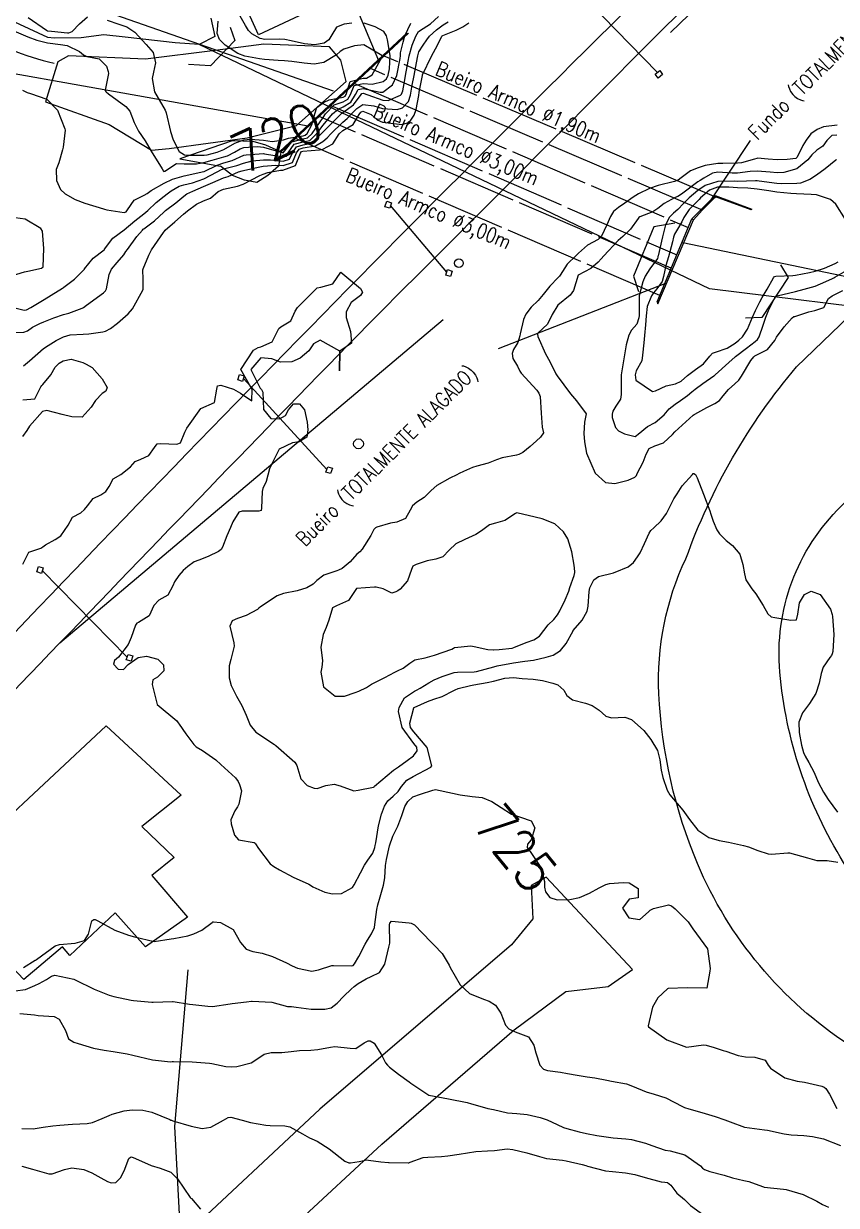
# Model space of a CAD drawing. Header units: metres. Extents: x 318500 to 325275, y 7408834 to 7428799.
# Drawn here: x 320434.7 to 320517, y 7414382.8 to 7414502.5 of the extents above; entities that cross this region are included whole.
import ezdxf
from ezdxf.enums import TextEntityAlignment as Align

# ---------------------------------------------------------------- set-up
doc = ezdxf.new("R2010")
doc.units = ezdxf.units.M
doc.header["$MEASUREMENT"] = 0
doc.linetypes.add('CONTINUO', pattern=[0])
doc.linetypes.add('TRACEJADO', pattern=[8.7, 8, -0.7])
for name, color, linetype in [('ALA', 45, 'Continuous'), ('BUEIRO', 151, 'Continuous'), ('Cemitério', 206, 'Continuous'), ('CONCRETO_PROJETADO', 45, 'Continuous'), ('Cotas', 45, 'Continuous'), ('Curvas de Nivel 1m', 11, 'Continuous'), ('Curvas de Nivel 5m', 15, 'Continuous'), ('Edificações', 30, 'Continuous'), ('Hidrografia', 140, 'Continuous'), ('Linha Férrea', 20, 'Continuous'), ('Pontes_Viadutos_Tubos', 190, 'Continuous'), ('Postes', 20, 'Continuous'), ('Pórticos', 45, 'Continuous'), ('TEXTO', 45, 'Continuous'), ('Vias Primárias', 230, 'Continuous'), ('Vias Secundárias', 230, 'Continuous')]:
    doc.layers.add(name, color=color, linetype=linetype)
doc.styles.add('ROMANS', font='romans', dxfattribs={"height": 0.2})
doc.styles.add('Style-STANDARD', font='STANDARD.shx')

msp = doc.modelspace()

# ---------------------------------------------------------------- linework, layer by layer
at = {"layer": 'ALA', "linetype": 'CONTINUO'}
for points in [[(320504.7, 7414485.09, 721.12), (320508.42, 7414483.71, 717.76)], [(320508.42, 7414483.71, 717.76), (320508.35, 7414483.65, 718.39), (320504.75, 7414484.95, 717.95)]]:
    msp.add_polyline3d(points, dxfattribs=at)
at = {"layer": 'BUEIRO', "linetype": 'TRACEJADO', "flags": 128}
for points in [[(320504.61, 7414485.01), (320471.2, 7414499.22)], [(320503.27, 7414483.67), (320469.83, 7414497.94)], [(320468.21, 7414496.44), (320501.98, 7414481.86)], [(320465.81, 7414494.21), (320500.82, 7414479.09)], [(320500.25, 7414477.73), (320464.62, 7414493.1)], [(320499.09, 7414474.96), (320462.23, 7414490.87)]]:
    msp.add_lwpolyline(points, dxfattribs=at)
at = {"layer": 'BUEIRO', "linetype": 'CONTINUO'}
for points in [[(320460.74, 7414489.49, 723.41), (320460.64, 7414489.55, 718.65), (320473.54, 7414501.56, 719.72)], [(320473.67, 7414501.52, 723.19), (320460.74, 7414489.49, 723.41)], [(320498.83, 7414474.34, 721.04), (320502.34, 7414482.74, 721.12), (320504.7, 7414485.09, 721.12), (320504.75, 7414484.95, 717.95)], [(320503.4, 7414483.61, 717.62), (320504.07, 7414484.39, 717.86), (320504.75, 7414484.95, 717.95)], [(320503.4, 7414483.61, 717.62), (320504.75, 7414484.95, 717.95)], [(320498.83, 7414474.34, 721.04), (320498.91, 7414474.12, 718.4), (320502.52, 7414482.63, 717.85), (320503.4, 7414483.61, 717.62)], [(320502.34, 7414482.74, 721.12), (320502.48, 7414482.66, 719.86), (320502.52, 7414482.63, 717.85)]]:
    msp.add_polyline3d(points, dxfattribs=at)
at = {"layer": 'Cemitério'}
msp.add_lwpolyline([(320449.45, 7414489.85), (320457.33, 7414490.93), (320462.35, 7414492.18), (320467.36, 7414496.65), (320466.82, 7414498.8), (320465.66, 7414500.14), (320459.03, 7414500.41), (320454.11, 7414499.78), (320447.04, 7414498.89), (320439.25, 7414499.24), (320438.17, 7414498.62), (320436.92, 7414494.59), (320443.37, 7414492.27), (320447.66, 7414489.68), (320449.45, 7414489.85)], dxfattribs=at)
at = {"layer": 'CONCRETO_PROJETADO', "linetype": 'CONTINUO'}
for points in [[(320460.64, 7414489.55, 718.65), (320459.22, 7414490.2, 718.41), (320457.96, 7414490.55, 718.39), (320455.81, 7414490.64, 718.39), (320450.53, 7414488.82, 719.26), (320454.63, 7414488.05, 721.46)], [(320460.74, 7414489.49, 723.41), (320460.5, 7414488.06, 723.56), (320459.45, 7414487.13, 723.54), (320458.33, 7414486.41, 723.57), (320457.08, 7414486.65, 723.14), (320455.87, 7414487.11, 722.26), (320454.63, 7414488.05, 721.46)]]:
    msp.add_polyline3d(points, dxfattribs=at)
at = {"layer": 'Curvas de Nivel 1m', "flags": 128}
for points, elevation in [([(320467.93, 7414502.56), (320467.17, 7414502.43), (320466.37, 7414502.13), (320465.92, 7414501.35), (320465.62, 7414500.87), (320465.14, 7414500.53), (320464.15, 7414500.36), (320463.14, 7414500.45), (320461.79, 7414500.75), (320461.14, 7414500.9), (320460.65, 7414500.93), (320459.14, 7414500.89), (320458.67, 7414500.98), (320457.83, 7414501.46), (320457.48, 7414501.79), (320457.16, 7414502.31), (320456.5, 7414503.48)], 719), ([(320433.32, 7414471.21), (320434.74, 7414471.26), (320435.1, 7414471.4), (320435.62, 7414471.75), (320436.36, 7414472.13), (320436.76, 7414472.3), (320437.78, 7414472.71), (320438.77, 7414473.03), (320439.3, 7414473.18), (320440.64, 7414473.68), (320440.78, 7414473.76), (320441.09, 7414473.98), (320442.8, 7414475.23), (320443.01, 7414475.43), (320443.12, 7414475.65), (320443.37, 7414477.1), (320443.61, 7414477.64), (320444.17, 7414478.3), (320444.85, 7414479.1), (320445.07, 7414479.41), (320445.22, 7414479.62), (320446.19, 7414480.93), (320446.74, 7414481.6), (320446.81, 7414481.67), (320446.88, 7414481.72), (320447.96, 7414482.52), (320448.91, 7414483.4), (320448.99, 7414483.49), (320449.09, 7414483.57), (320450.11, 7414484.37), (320450.93, 7414485.02), (320451.24, 7414485.25), (320451.83, 7414485.54), (320452.94, 7414486), (320453.86, 7414486.42), (320454.95, 7414486.87), (320455.41, 7414487.03), (320456.45, 7414487.48), (320456.83, 7414487.6), (320456.96, 7414487.64), (320458.44, 7414487.98), (320458.97, 7414488.06), (320460.24, 7414488.16), (320460.97, 7414488.14), (320461.94, 7414488.44), (320462.34, 7414489.4), (320462.59, 7414489.8), (320463, 7414489.91), (320464.25, 7414490.12), (320465.01, 7414490.56), (320465.43, 7414490.94), (320465.8, 7414491.35), (320467.03, 7414492.53), (320467.47, 7414492.89), (320467.88, 7414493.32), (320468.45, 7414493.91), (320469.05, 7414494.31), (320470.17, 7414494.18), (320471.05, 7414493.89), (320472.51, 7414493.8), (320473.05, 7414493.97), (320473.68, 7414494.62), (320473.87, 7414495.24), (320474.04, 7414496.28), (320474.23, 7414497.24), (320474.37, 7414497.98), (320474.6, 7414499.24), (320474.73, 7414499.63), (320475.14, 7414500.33), (320475.52, 7414500.85), (320475.81, 7414501.22), (320476.49, 7414501.88), (320477.17, 7414502.37), (320477.68, 7414502.69)], 722), ([(320433.56, 7414473.78), (320434.78, 7414473.48), (320435.01, 7414473.52), (320435.45, 7414473.75), (320436.79, 7414474.58), (320437.5, 7414475.02), (320438.65, 7414475.71), (320438.74, 7414475.77), (320438.8, 7414475.81), (320439.88, 7414476.63), (320440.83, 7414477.59), (320440.87, 7414477.64), (320440.89, 7414477.68), (320441.75, 7414478.76), (320442.86, 7414479.58), (320442.9, 7414479.61), (320442.92, 7414479.65), (320443.74, 7414480.77), (320444.88, 7414481.61), (320444.9, 7414481.63), (320445.97, 7414482.54), (320446.9, 7414483.25), (320447.1, 7414483.4), (320447.3, 7414483.59), (320448.13, 7414484.38), (320448.93, 7414485.02), (320449.24, 7414485.26), (320449.65, 7414485.56), (320450.47, 7414486.03), (320450.95, 7414486.18), (320451.8, 7414486.39), (320452.95, 7414486.8), (320454.3, 7414487.5), (320454.74, 7414487.72), (320454.96, 7414487.79), (320456.3, 7414488.14), (320456.97, 7414488.37), (320457.85, 7414488.59), (320458.98, 7414488.71), (320459.7, 7414488.71), (320460.98, 7414488.58), (320461.62, 7414488.76), (320461.93, 7414489.4), (320462.35, 7414490.04), (320463, 7414490.21), (320463.95, 7414490.43), (320464.87, 7414491.36), (320465.02, 7414491.55), (320466.81, 7414493.33), (320466.93, 7414493.44), (320467.04, 7414493.5), (320468.11, 7414494.27), (320468.88, 7414495.31), (320468.96, 7414495.43), (320469.07, 7414495.45), (320469.55, 7414495.3), (320471.06, 7414494.74), (320471.62, 7414494.71), (320472.86, 7414495.25), (320472.97, 7414495.36), (320473.08, 7414495.7), (320473.33, 7414497.01), (320473.38, 7414497.25), (320473.65, 7414498.71), (320473.75, 7414499.24), (320474.05, 7414500.33), (320474.4, 7414501.24), (320474.69, 7414501.7), (320475.16, 7414502.01), (320475.89, 7414502.49), (320476.7, 7414503.21)], 721), ([(320433.74, 7414501.78), (320435.14, 7414501.15), (320436.05, 7414500.83), (320437.13, 7414500.54), (320438.46, 7414500.38), (320439.13, 7414500.27), (320440.37, 7414499.69), (320440.78, 7414499.35), (320441.11, 7414499.17), (320442.37, 7414498.92), (320443.11, 7414498.2), (320443.29, 7414497.65), (320443.3, 7414497.45), (320443.08, 7414496.28), (320442.97, 7414495.75), (320442.99, 7414495.65), (320443.07, 7414495.58), (320443.31, 7414495.4), (320445.05, 7414494.12), (320445.47, 7414493.62), (320445.91, 7414492.49), (320446.36, 7414491.61), (320447.01, 7414490.64), (320447.64, 7414489.59), (320448.73, 7414487.8), (320448.87, 7414487.57), (320448.92, 7414487.53), (320448.96, 7414487.55), (320448.98, 7414487.55), (320449.01, 7414487.57), (320450.2, 7414488.33), (320450.97, 7414488.3), (320452.21, 7414488.3), (320452.97, 7414488.44), (320453.8, 7414488.68), (320454.98, 7414489), (320455.35, 7414489.12), (320456.06, 7414489.48), (320456.65, 7414489.82), (320457, 7414489.94), (320458.4, 7414490.05), (320459, 7414489.98), (320460.98, 7414489.41), (320461.88, 7414490.53), (320463.01, 7414490.83), (320463.46, 7414490.94), (320463.91, 7414491.38), (320465.04, 7414493), (320465.28, 7414493.36), (320466.14, 7414494.26), (320467.06, 7414494.59), (320467.54, 7414494.85), (320467.79, 7414495.32), (320468.17, 7414496.23), (320469.09, 7414496.43), (320470.01, 7414496.37), (320471.09, 7414496.63), (320471.46, 7414496.91), (320471.62, 7414497.27), (320471.74, 7414497.91), (320471.8, 7414499.27), (320471.56, 7414500.85), (320471.45, 7414501.28), (320471.16, 7414501.7), (320470.3, 7414502.16), (320469.17, 7414502.53)], 719), ([(320434.7, 7414467.84), (320435.33, 7414468.37), (320436.72, 7414469.59), (320436.8, 7414469.65), (320436.92, 7414469.73), (320438.02, 7414470.42), (320438.74, 7414470.8), (320439.44, 7414471), (320440.74, 7414471.07), (320441.31, 7414471.1), (320442.74, 7414471.3), (320443.02, 7414471.37), (320443.51, 7414471.64), (320444.22, 7414472.17), (320444.77, 7414472.63), (320445.29, 7414473.1), (320445.73, 7414473.62), (320446.8, 7414475.51), (320446.82, 7414475.6), (320446.82, 7414476.6), (320446.8, 7414477.6), (320446.81, 7414477.62), (320446.83, 7414477.67), (320447.4, 7414479.04), (320447.66, 7414479.59), (320448.88, 7414481.36), (320448.97, 7414481.48), (320449.06, 7414481.57), (320450.03, 7414482.42), (320450.9, 7414483.19), (320451.1, 7414483.36), (320451.31, 7414483.54), (320452.23, 7414484.22), (320452.93, 7414484.54), (320453.62, 7414484.82), (320454.42, 7414485.5), (320454.94, 7414485.73), (320456.38, 7414486.04), (320456.95, 7414486.24), (320458.62, 7414487.11), (320458.96, 7414487.27), (320459.44, 7414487.43), (320460.72, 7414487.66), (320460.96, 7414487.67), (320462.25, 7414488.12), (320462.73, 7414489.39), (320462.83, 7414489.56), (320462.99, 7414489.6), (320464.65, 7414489.71), (320465, 7414489.78), (320466.02, 7414490.32), (320466.67, 7414491.34), (320467.02, 7414491.68), (320468.06, 7414492.29), (320468.67, 7414493.31), (320468.83, 7414493.53), (320469.04, 7414493.64), (320469.9, 7414493.3), (320470.5, 7414492.76), (320471.03, 7414492.52), (320472.15, 7414492.38), (320473.03, 7414492.3), (320473.76, 7414492.51), (320474.24, 7414493.24), (320474.46, 7414493.82), (320474.71, 7414495.23), (320474.75, 7414495.56), (320475.09, 7414497.23), (320475.08, 7414497.25), (320475.1, 7414497.3), (320475.99, 7414499.22), (320476.4, 7414499.94), (320477.03, 7414501.2), (320477.08, 7414501.27), (320477.15, 7414501.31), (320478.5, 7414501.84), (320479.17, 7414502.17), (320479.76, 7414502.57)], 723), ([(320435.17, 7414503.11), (320437.05, 7414501.84), (320437.15, 7414501.78), (320437.55, 7414501.73), (320439.15, 7414501.58), (320439.28, 7414501.58), (320439.62, 7414501.7), (320440.36, 7414502.49), (320441.17, 7414503.19)], 718), ([(320443.17, 7414502.85), (320444.36, 7414502.44), (320445.16, 7414502.18), (320445.96, 7414501.62), (320447.13, 7414500.39), (320447.83, 7414499.59), (320448.06, 7414498.54), (320447.85, 7414497.59), (320447.73, 7414496.95), (320447.95, 7414495.59), (320449.04, 7414493.75), (320449.12, 7414493.57), (320449.14, 7414493.46), (320449.59, 7414491.56), (320449.84, 7414490.73), (320450.46, 7414489.56), (320450.99, 7414489.23), (320451.35, 7414489.18), (320452.98, 7414489.17), (320453.28, 7414489.22), (320454.29, 7414489.5), (320454.82, 7414489.67), (320454.99, 7414489.76), (320456.1, 7414490.38), (320457.01, 7414490.72), (320457.67, 7414490.8), (320459.01, 7414490.7), (320459.87, 7414490.56), (320461.01, 7414490.72), (320461.51, 7414490.91), (320463.02, 7414491.14), (320463.21, 7414491.19), (320463.41, 7414491.38), (320463.9, 7414492.25), (320464.19, 7414493.37), (320464.41, 7414494.01), (320465.06, 7414494.52), (320465.63, 7414494.78), (320467.07, 7414495.04), (320467.26, 7414495.14), (320467.35, 7414495.33), (320467.78, 7414496.63), (320469.09, 7414496.98), (320469.41, 7414496.99), (320470.01, 7414497.3), (320470.99, 7414499.15), (320470.98, 7414499.28), (320469.14, 7414500.36), (320468.2, 7414500.25), (320467.13, 7414499.92), (320466.77, 7414499.69), (320466.4, 7414499.34), (320465.11, 7414498.55), (320464.12, 7414498.39), (320463.11, 7414498.49), (320461.86, 7414498.65), (320461.11, 7414498.73), (320460.48, 7414498.78), (320459.11, 7414498.86), (320458.59, 7414498.92), (320457.12, 7414499.22), (320456.4, 7414499.48), (320455.13, 7414500.33), (320454.53, 7414500.89), (320454.31, 7414501.5), (320454.4, 7414502.74)], 718), ([(320517.04, 7414492.23), (320515.67, 7414492.05), (320515.04, 7414491.79), (320514.39, 7414491.34), (320513.9, 7414490.71), (320513.57, 7414490.15), (320512.99, 7414488.99), (320512.87, 7414488.84), (320511.99, 7414488.73), (320510.99, 7414488.71), (320510.08, 7414488.76), (320508.99, 7414488.86), (320508.91, 7414488.85), (320508.68, 7414488.77), (320507.37, 7414488.41), (320506.98, 7414488.36), (320505.47, 7414488.34), (320504.98, 7414488.34), (320503.69, 7414488.13), (320502.98, 7414487.9), (320502.22, 7414487.61), (320501.27, 7414486.88), (320500.96, 7414486.66), (320500.58, 7414486.51), (320498.95, 7414486.12), (320498.05, 7414485.82), (320496.94, 7414485.27), (320496.41, 7414484.94), (320495.56, 7414484.33), (320494.92, 7414483.89), (320494.41, 7414483.47), (320494.12, 7414482.97), (320493.74, 7414482.13), (320493.21, 7414480.99), (320492.88, 7414480.65), (320491.8, 7414480.07), (320490.86, 7414479.24), (320490.63, 7414479.01), (320489.74, 7414478.13), (320489.02, 7414477.04), (320488.94, 7414476.92), (320488.83, 7414476.79), (320487.96, 7414475.91), (320487.31, 7414475.06), (320486.79, 7414474.46), (320486.07, 7414473.79), (320485.53, 7414473.08), (320485.3, 7414472.55), (320484.97, 7414471.09), (320484.94, 7414470.89), (320484.74, 7414470.22), (320484.31, 7414469.51), (320484.16, 7414469.1), (320484.22, 7414468.6), (320484.71, 7414467.82), (320484.94, 7414467.32), (320485.08, 7414467.09), (320486.67, 7414465.37), (320486.87, 7414465.07), (320486.99, 7414464.74), (320487.08, 7414463.06), (320487.21, 7414461.64), (320487.33, 7414461.06), (320487.04, 7414460.64), (320486.61, 7414460.24), (320485.99, 7414459.68), (320485.25, 7414459.08), (320484.82, 7414458.86), (320484.59, 7414458.79), (320483.16, 7414458.53), (320482.58, 7414458.32), (320481.72, 7414457.98), (320480.57, 7414457.7), (320480.15, 7414457.57), (320479.25, 7414457.16), (320478.8, 7414456.93), (320478.56, 7414456.81), (320477.85, 7414456.48), (320476.55, 7414455.72), (320475.98, 7414455.21), (320475.25, 7414454.5), (320474.52, 7414454.03), (320474.08, 7414453.67), (320473.85, 7414453.24), (320473.35, 7414452.39), (320472.49, 7414452.03), (320471.85, 7414451.9), (320470.48, 7414451.51), (320470.32, 7414451.45), (320470.17, 7414451.28), (320469.85, 7414450.67), (320468.99, 7414449.3), (320468.73, 7414449.03), (320468.45, 7414448.77), (320467.75, 7414448.01), (320466.97, 7414447.32), (320466.6, 7414447.15), (320466.43, 7414447.1), (320465.11, 7414446.65), (320464.41, 7414446.1), (320464.03, 7414445.74), (320463.37, 7414445.38), (320462.4, 7414445.06), (320461.01, 7414444.79), (320460.39, 7414444.56), (320458.69, 7414443.44), (320458.52, 7414443.3), (320458.38, 7414443.18), (320457.25, 7414442.57), (320456.36, 7414442.28), (320455.82, 7414442.02), (320455.58, 7414441.48), (320456.01, 7414439.79), (320456.04, 7414439.47), (320455.68, 7414438.1), (320455.53, 7414437.48), (320455.51, 7414436.25), (320455.74, 7414435.48), (320456.25, 7414434.4), (320456.79, 7414433.46), (320457.24, 7414432.46), (320457.63, 7414431.45), (320458.21, 7414430.76), (320460.11, 7414429.49), (320460.19, 7414429.44), (320460.25, 7414429.41), (320462.17, 7414427.73), (320462.37, 7414427.39), (320462.79, 7414426.03), (320463.43, 7414425.37), (320464.14, 7414425.07), (320464.43, 7414425.06), (320465.29, 7414425.34), (320466.14, 7414425.49), (320466.76, 7414425.32), (320468.13, 7414424.81), (320468.56, 7414424.88), (320470.14, 7414425.19), (320470.19, 7414425.23), (320470.24, 7414425.28), (320472.16, 7414426.89), (320472.37, 7414427.04), (320472.67, 7414427.24), (320473.53, 7414427.88), (320474.18, 7414428.35), (320474.55, 7414428.86), (320474.5, 7414429.23), (320474.2, 7414429.62), (320473.03, 7414431.24), (320472.65, 7414432.83), (320472.71, 7414433.25), (320473.26, 7414434.23), (320474.27, 7414434.92), (320474.48, 7414435.01), (320474.86, 7414435.22), (320475.73, 7414435.76), (320476.28, 7414436.04), (320477.09, 7414436.38), (320478.29, 7414436.78), (320478.64, 7414436.83), (320480.3, 7414436.86), (320480.56, 7414436.89), (320481.43, 7414437.13), (320482.3, 7414437.37), (320482.64, 7414437.46), (320484.31, 7414437.79), (320485.46, 7414437.93), (320486.31, 7414438.05), (320487.6, 7414438.34), (320488.32, 7414438.54), (320489.07, 7414439.03), (320489.62, 7414439.73), (320490.32, 7414441.01), (320490.33, 7414441.03), (320490.35, 7414441.05), (320491.26, 7414442.1), (320491.75, 7414443), (320491.86, 7414443.52), (320491.96, 7414444.99), (320492.03, 7414445.37), (320492.42, 7414446.17), (320492.89, 7414446.52), (320494.43, 7414446.89), (320494.48, 7414446.91), (320494.6, 7414446.96), (320495.89, 7414447.49), (320496.45, 7414447.95), (320496.86, 7414448.52), (320497.11, 7414448.92), (320497.54, 7414449.85), (320498.03, 7414450.91), (320498.21, 7414451.19), (320498.49, 7414451.46), (320499.24, 7414452.16), (320499.77, 7414452.89), (320500.02, 7414453.38), (320500.53, 7414454.38), (320500.74, 7414454.67), (320500.85, 7414454.88), (320501.38, 7414455.7), (320502.4, 7414456.85), (320502.48, 7414456.93), (320502.56, 7414456.96), (320502.73, 7414456.85), (320502.89, 7414456.51), (320503.53, 7414454.84), (320504.18, 7414453.17), (320504.28, 7414452.83), (320504.5, 7414452.11), (320504.89, 7414451.23), (320505.15, 7414450.82), (320505.83, 7414450.16), (320506.47, 7414449.67), (320507.2, 7414448.79), (320507.51, 7414447.72), (320507.66, 7414446.78), (320507.82, 7414446.18), (320508.41, 7414445.27), (320508.81, 7414444.77), (320509.56, 7414443.59), (320510.04, 7414442.75), (320510.38, 7414442.42), (320510.76, 7414442.36), (320512.37, 7414442.09), (320512.94, 7414442.14), (320513.06, 7414442.71), (320513.25, 7414443.86), (320513.75, 7414444.7), (320514.41, 7414445.02), (320515.34, 7414444.68), (320516.39, 7414443.22), (320516.55, 7414442.67), (320516.58, 7414442.46), (320516.71, 7414440.66), (320516.6, 7414438.93), (320516.55, 7414438.67), (320516.49, 7414438.51), (320516.32, 7414438.31), (320515.65, 7414437.33), (320515.44, 7414436.68), (320515.24, 7414435.72), (320514.88, 7414434.68), (320514.66, 7414434.29), (320514.26, 7414433.67), (320513.56, 7414432.7), (320513.17, 7414431.77), (320513.21, 7414430.71), (320513.45, 7414429.45), (320513.63, 7414428.7), (320513.8, 7414428.31), (320514.18, 7414427.69), (320514.72, 7414426.68), (320515.14, 7414425.69), (320515.66, 7414424.67), (320516.13, 7414423.95), (320517.09, 7414422.66)], 723), ([(320517.03, 7414491.22), (320516.53, 7414491.18), (320516.02, 7414490.68), (320515.59, 7414490.1), (320515, 7414489.68), (320514.48, 7414489.22), (320514.07, 7414488.7), (320512.98, 7414487.79), (320511.65, 7414487.41), (320510.98, 7414487.4), (320510.27, 7414487.46), (320508.97, 7414487.57), (320508.24, 7414487.51), (320506.97, 7414487.37), (320506.41, 7414487.37), (320504.97, 7414487.47), (320504.43, 7414487.37), (320503.57, 7414486.84), (320503.19, 7414486.62), (320502.96, 7414486.47), (320501.31, 7414485.24), (320500.94, 7414485), (320500.67, 7414484.88), (320499.55, 7414484.28), (320498.92, 7414483.79), (320498.39, 7414483.44), (320497.09, 7414482.93), (320496.97, 7414482.86), (320496.91, 7414482.78), (320496.14, 7414481.7), (320495.36, 7414480.95), (320494.88, 7414480.54), (320493.43, 7414478.98), (320493.16, 7414478.68), (320492.85, 7414478.33), (320492.14, 7414477.7), (320490.83, 7414477.03), (320490.36, 7414475.46), (320490.02, 7414475.02), (320488.79, 7414473.98), (320488.2, 7414473.05), (320487.75, 7414472.08), (320486.75, 7414471.16), (320486.71, 7414471.11), (320486.71, 7414471.07), (320486.75, 7414470.82), (320487.53, 7414469.06), (320487.97, 7414468.3), (320488.58, 7414467.04), (320488.7, 7414466.82), (320490.06, 7414465.02), (320490.66, 7414464.29), (320491.66, 7414463), (320491.49, 7414462.14), (320491.42, 7414461), (320491.47, 7414460.14), (320491.69, 7414459), (320492.56, 7414456.99), (320493.62, 7414456.05), (320494.55, 7414455.94), (320495.89, 7414456.28), (320496.56, 7414456.57), (320496.73, 7414456.76), (320496.81, 7414456.93), (320497.42, 7414458.08), (320497.73, 7414458.92), (320498.04, 7414459.47), (320498.6, 7414459.76), (320499.47, 7414460.04), (320500.38, 7414460.88), (320500.62, 7414461.15), (320502.48, 7414462.85), (320502.57, 7414462.92), (320502.64, 7414462.97), (320503.87, 7414463.62), (320504.66, 7414464.03), (320505.13, 7414464.35), (320505.52, 7414464.82), (320506.04, 7414465.45), (320506.69, 7414466.03), (320507.11, 7414466.38), (320507.38, 7414466.79), (320508.32, 7414468.38), (320508.62, 7414468.77), (320508.67, 7414468.82), (320508.72, 7414468.85), (320510, 7414469.49), (320510.75, 7414470.42), (320510.93, 7414470.75), (320511.69, 7414471.81), (320512.5, 7414472.72), (320512.68, 7414472.83), (320512.78, 7414472.86), (320514.18, 7414473.31), (320514.79, 7414473.46), (320515.72, 7414473.76), (320516.19, 7414474.68), (320516.55, 7414474.93), (320516.81, 7414475.07), (320517.63, 7414475.47)], 722), ([(320516.99, 7414488.73), (320516.95, 7414488.71), (320516.91, 7414488.67), (320515.85, 7414487.81), (320514.97, 7414487.16), (320514.27, 7414486.7), (320513.33, 7414486.35), (320512.96, 7414486.3), (320511.43, 7414486.28), (320510.96, 7414486.31), (320509.17, 7414486.56), (320508.96, 7414486.59), (320508.78, 7414486.59), (320506.96, 7414486.52), (320506.69, 7414486.54), (320504.96, 7414486.52), (320503.69, 7414486.1), (320502.95, 7414485.59), (320502.08, 7414484.86), (320501.51, 7414484.3), (320500.92, 7414483.68), (320500.5, 7414483.31), (320500.1, 7414482.89), (320499.69, 7414482.11), (320499.36, 7414480.9), (320498.94, 7414478.99), (320498.92, 7414478.91), (320498.91, 7414478.86), (320498.86, 7414478.71), (320498.1, 7414477.66), (320497.62, 7414476.92), (320497.37, 7414476.37), (320497.03, 7414474.93), (320497.01, 7414474.72), (320497.01, 7414472.93), (320496.99, 7414472.71), (320496.77, 7414472.06), (320496.24, 7414471.46), (320495.98, 7414470.94), (320495.7, 7414469.98), (320495.54, 7414468.95), (320495.29, 7414467.54), (320495.2, 7414466.95), (320495.18, 7414466.47), (320495.19, 7414464.95), (320495.14, 7414464.47), (320494.65, 7414463.76), (320494.35, 7414463.26), (320494.29, 7414462.97), (320494.29, 7414462.62), (320494.63, 7414461.6), (320494.92, 7414461.25), (320495.53, 7414460.95), (320496.62, 7414460.69), (320496.76, 7414460.78), (320496.9, 7414460.93), (320497.86, 7414461.69), (320498.63, 7414462.12), (320499.54, 7414462.9), (320500.06, 7414463.48), (320500.66, 7414463.97), (320501.19, 7414464.35), (320501.9, 7414464.86), (320502.33, 7414465.2), (320502.68, 7414465.48), (320503.47, 7414466.06), (320504.58, 7414466.83), (320504.65, 7414466.88), (320504.7, 7414466.93), (320506.09, 7414468.18), (320506.72, 7414468.76), (320506.77, 7414468.8), (320507.87, 7414469.65), (320508.74, 7414470.32), (320508.99, 7414470.52), (320509.17, 7414470.77), (320509.58, 7414471.95), (320509.83, 7414472.76), (320510.1, 7414473.45), (320510.73, 7414474.75), (320510.76, 7414474.81), (320510.81, 7414474.86), (320510.99, 7414474.93), (320512.82, 7414475.37), (320513.71, 7414475.6), (320514.82, 7414475.93), (320515.37, 7414476.14), (320516.51, 7414476.67), (320516.73, 7414476.77), (320516.83, 7414476.81), (320517.99, 7414477.51)], 721), ([(320434.63, 7414447.76), (320435.23, 7414448.97), (320436.45, 7414449.39), (320436.66, 7414449.52), (320436.92, 7414449.73), (320437.91, 7414450.27), (320438.47, 7414450.63), (320439.24, 7414451.7), (320439.67, 7414452.52), (320440.5, 7414452.96), (320440.89, 7414453.29), (320441.17, 7414453.67), (320441.76, 7414454.42), (320442.53, 7414454.77), (320443.05, 7414455.13), (320443.37, 7414455.64), (320443.78, 7414456.4), (320444.55, 7414456.85), (320445.55, 7414457.62), (320446.02, 7414458.16), (320446.57, 7414458.4), (320447.38, 7414458.78), (320447.98, 7414459.58), (320448.23, 7414459.94), (320448.6, 7414460), (320450.24, 7414459.91), (320450.6, 7414460.04), (320451.04, 7414461.12), (320451.24, 7414461.54), (320452.64, 7414463.52), (320454.03, 7414464.12), (320454.26, 7414465.5), (320454.35, 7414465.81), (320454.68, 7414465.89), (320455.96, 7414465.48), (320456.66, 7414465.07), (320457.81, 7414464.3), (320457.84, 7414465.45), (320456.7, 7414467.47), (320457.99, 7414469.45), (320458.44, 7414469.72), (320458.72, 7414469.77), (320459.86, 7414470.29), (320460.46, 7414471.41), (320460.55, 7414471.62), (320460.76, 7414471.8), (320461.75, 7414472.42), (320462.2, 7414473.4), (320462.42, 7414473.76), (320462.79, 7414474.08), (320464.06, 7414475.37), (320464.44, 7414475.73), (320464.81, 7414475.83), (320466, 7414476.15), (320466.83, 7414477.33), (320468.81, 7414475.67), (320469, 7414475.31), (320468.8, 7414474.96), (320467.86, 7414474.25), (320467.35, 7414473.32), (320467.36, 7414472.73), (320467.79, 7414471.32), (320467.9, 7414470.15), (320466.72, 7414469.33), (320466.7, 7414467.33), (320466.72, 7414469.33), (320464.74, 7414470.44), (320464.04, 7414470.06), (320463.6, 7414469.38), (320462.71, 7414468.61), (320461.85, 7414468.26), (320460.71, 7414468.21), (320459.85, 7414468.56), (320458.71, 7414468.67), (320457.7, 7414467.46), (320458.67, 7414465.58), (320458.79, 7414465.44), (320458.93, 7414465.17), (320458.98, 7414463.43), (320459.73, 7414462.52), (320460.63, 7414462.47), (320461.21, 7414462.83), (320461.51, 7414463.4), (320462.04, 7414464.01), (320462.65, 7414464.01), (320463.16, 7414463.38), (320463.41, 7414462.16), (320463.48, 7414461.38), (320463.38, 7414460.61), (320462.6, 7414460.15), (320461.94, 7414460.06), (320460.59, 7414459.41), (320459.92, 7414458.07), (320459.59, 7414457.42), (320459.27, 7414456.15), (320458.94, 7414455.43), (320458.85, 7414455.12), (320458.81, 7414453.44), (320458.75, 7414453.19), (320458.51, 7414453.13), (320456.83, 7414453.14), (320456.5, 7414453.02), (320455.9, 7414452.06), (320455.66, 7414451.48), (320455.3, 7414450.65), (320454.86, 7414449.49), (320454.7, 7414449.24), (320454.45, 7414449.06), (320453.41, 7414448.55), (320452.44, 7414448.18), (320451.97, 7414448), (320451.34, 7414447.54), (320450.86, 7414447.11), (320450.42, 7414446.63), (320449.98, 7414445.98), (320449.81, 7414445.56), (320449.31, 7414444.64), (320448.39, 7414444.12), (320447.91, 7414443.58), (320447.43, 7414442.52), (320446.35, 7414441.86), (320446.18, 7414441.78), (320446.04, 7414441.6), (320445.61, 7414440.34), (320445.29, 7414439.62), (320444.31, 7414438.34), (320443.93, 7414438.01), (320443.81, 7414437.63), (320444.29, 7414437.12), (320444.82, 7414437.09), (320445.29, 7414437.62), (320446.31, 7414438.32), (320447.16, 7414438.44), (320448.31, 7414438.14), (320448.87, 7414437.56), (320448.91, 7414436.95), (320448.28, 7414436.33), (320447.81, 7414436.04), (320447.73, 7414435.58), (320448.24, 7414433.57), (320450.22, 7414431.89), (320450.37, 7414431.69), (320450.46, 7414431.55), (320451.14, 7414430.6), (320451.94, 7414429.52), (320452.19, 7414429.28), (320452.81, 7414428.89), (320454.17, 7414427.94), (320454.68, 7414427.48), (320456.15, 7414426.12), (320456.43, 7414425.75), (320456.58, 7414425.46), (320456.78, 7414424.81), (320456.5, 7414423.46), (320456.38, 7414423.19), (320456.1, 7414422.8), (320455.7, 7414421.86), (320455.73, 7414421.47), (320456.07, 7414420.34), (320456.46, 7414419.86), (320458.06, 7414419.59), (320458.15, 7414419.52), (320458.2, 7414419.44), (320458.5, 7414418.99), (320459.66, 7414417.42), (320460.03, 7414417.14), (320460.6, 7414416.83), (320462.01, 7414416.08), (320463.57, 7414415.37), (320463.84, 7414415.21), (320464, 7414415.09), (320465.21, 7414414.56), (320465.99, 7414414.38), (320466.88, 7414414.43), (320468, 7414415.04), (320468.16, 7414415.31), (320468.8, 7414416.52), (320469.22, 7414417.29), (320469.54, 7414417.79), (320470.05, 7414418.5), (320470.25, 7414419.09), (320470.29, 7414419.28), (320470.35, 7414419.56), (320470.64, 7414421.27), (320470.93, 7414422.44), (320471.23, 7414423.26), (320471.58, 7414423.8), (320472.13, 7414424.28), (320472.61, 7414424.76), (320472.95, 7414425.24), (320473.5, 7414425.88), (320474.15, 7414426.28), (320475.94, 7414427.2), (320476.02, 7414427.34), (320475.57, 7414429.21), (320474.21, 7414430.8), (320473.87, 7414431.23), (320473.8, 7414431.66), (320474.21, 7414433.23), (320474.22, 7414433.25), (320474.24, 7414433.26), (320475.6, 7414433.86), (320476.25, 7414434.09), (320477.09, 7414434.35), (320478.27, 7414434.98), (320478.39, 7414435.05), (320478.71, 7414435.17), (320479.94, 7414435.49), (320480.28, 7414435.54), (320481.64, 7414435.77), (320482.28, 7414435.92), (320483.41, 7414436.23), (320484.29, 7414436.29), (320485.18, 7414436.19), (320486.29, 7414436.12), (320487.22, 7414435.99), (320488.28, 7414435.71), (320488.8, 7414435.55), (320489.38, 7414435.02), (320489.71, 7414434.47), (320490.26, 7414434.03), (320491.57, 7414433.68), (320492.25, 7414433.45), (320492.95, 7414432.98), (320493.64, 7414432.37), (320494.23, 7414432.21), (320495.55, 7414432.26), (320496.23, 7414432.05), (320497.48, 7414430.92), (320498.21, 7414430.02), (320498.86, 7414428.9), (320499.11, 7414427.96), (320499.23, 7414426.89), (320499.41, 7414426.15), (320499.85, 7414424.88), (320500.13, 7414424.4), (320501.44, 7414422.86), (320502.1, 7414421.91), (320502.95, 7414420.84), (320504.08, 7414420.1), (320505.1, 7414419.79), (320506.07, 7414419.61), (320507.57, 7414419.27), (320508.07, 7414419.13), (320509.04, 7414418.76), (320510.06, 7414418.44), (320510.4, 7414418.4), (320512.06, 7414418.54), (320512.24, 7414418.53), (320514.05, 7414418.02), (320514.98, 7414417.75), (320516.05, 7414417.76), (320517.11, 7414417.58)], 724), ([(320434.65, 7414464.39), (320435.87, 7414464.52), (320436.46, 7414465.73), (320436.55, 7414465.85), (320436.67, 7414465.96), (320437.47, 7414466.94), (320437.92, 7414467.72), (320438.3, 7414468.12), (320438.71, 7414468.34), (320439.52, 7414468.51), (320440.71, 7414468.19), (320441.06, 7414468.03), (320441.66, 7414467.67), (320442.68, 7414466.54), (320443.17, 7414465.64), (320443.03, 7414465.29), (320442.66, 7414465.03), (320441.98, 7414464.33), (320441.54, 7414463.67), (320440.63, 7414462.65), (320439.6, 7414462.67), (320438.63, 7414462.93), (320437.06, 7414463.31), (320436.63, 7414463.21), (320435.32, 7414461.75), (320435.05, 7414461.31), (320434.6, 7414460.69)], 724), ([(320433.85, 7414404.57), (320434.91, 7414404.69), (320435.86, 7414405.11), (320436.28, 7414405.3), (320437.03, 7414405.71), (320437.53, 7414406.05), (320437.88, 7414406.15), (320439.81, 7414405.74), (320439.87, 7414405.71), (320439.95, 7414405.68), (320441.86, 7414404.73), (320443.36, 7414404.12), (320443.85, 7414403.98), (320445.62, 7414403.6), (320445.84, 7414403.57), (320447.68, 7414403.42), (320447.84, 7414403.41), (320449.78, 7414403.48), (320449.84, 7414403.48), (320451.52, 7414403.21), (320451.84, 7414403.17), (320453.35, 7414403.01), (320453.84, 7414402.99), (320455.63, 7414403.26), (320455.84, 7414403.29), (320457.28, 7414403.45), (320457.78, 7414403.5), (320457.84, 7414403.5), (320459.84, 7414403.41), (320461.43, 7414402.98), (320461.84, 7414402.96), (320462.29, 7414402.92), (320463.83, 7414402.71), (320465.2, 7414402.7), (320465.84, 7414402.84), (320466.46, 7414403.32), (320467.13, 7414404.03), (320467.86, 7414404.72), (320468.17, 7414405), (320468.58, 7414405.3), (320469.38, 7414405.79), (320469.88, 7414406.02), (320470.73, 7414406.42), (320471.26, 7414407.26), (320471.67, 7414409), (320471.76, 7414409.25), (320471.79, 7414409.39), (320471.76, 7414411.25), (320471.79, 7414411.41), (320471.96, 7414411.61), (320473.74, 7414411.44), (320473.95, 7414411.4), (320474.28, 7414411.23), (320475.93, 7414409.54), (320476.28, 7414409.19), (320477.07, 7414408.34), (320477.79, 7414407.17), (320477.9, 7414406.94), (320478.89, 7414405.16), (320479.86, 7414404.29), (320481.27, 7414403.71), (320481.85, 7414403.51), (320482.49, 7414403.11), (320483.03, 7414402.3), (320483.48, 7414401.1), (320483.81, 7414400.72), (320484.48, 7414400.41), (320485.8, 7414399.91), (320486.34, 7414399.06), (320486.56, 7414398.28), (320486.95, 7414397.05), (320487.34, 7414396.63), (320487.75, 7414396.49), (320489.05, 7414396.32), (320489.75, 7414396.19), (320490.74, 7414396.01), (320491.75, 7414395.87), (320492.53, 7414395.76), (320493.75, 7414395.53), (320494.22, 7414395.43), (320495.74, 7414395.13), (320496.35, 7414394.92), (320497.73, 7414394.33), (320498.53, 7414394.1), (320499.72, 7414393.74), (320501.41, 7414392.85), (320501.6, 7414392.75), (320501.71, 7414392.7), (320501.93, 7414392.63), (320503.7, 7414392.13), (320504.71, 7414391.82), (320505.7, 7414391.49), (320506.21, 7414391.31), (320507.69, 7414390.77), (320509.69, 7414390.49), (320509.99, 7414390.44), (320511.68, 7414390.09), (320512.4, 7414389.98), (320513.68, 7414389.9), (320514.54, 7414389.82), (320515.67, 7414389.56), (320517.4, 7414388.9)], 726), ([(320434.34, 7414402.26), (320435.82, 7414402.12), (320436.18, 7414402.08), (320437.82, 7414401.96), (320438.33, 7414401.69), (320438.95, 7414400.54), (320439.26, 7414399.69), (320439.79, 7414399.38), (320440.23, 7414399.23), (320441.78, 7414398.77), (320442.86, 7414398.55), (320443.77, 7414398.41), (320445.2, 7414398.18), (320445.77, 7414398.05), (320447.76, 7414397.57), (320449.58, 7414397.37), (320449.76, 7414397.39), (320449.89, 7414397.41), (320451.76, 7414397.36), (320453.52, 7414397.25), (320453.76, 7414397.21), (320455.19, 7414396.91), (320455.75, 7414396.86), (320456.31, 7414396.9), (320457.76, 7414397.27), (320458.01, 7414397.44), (320459.05, 7414398.14), (320459.77, 7414398.31), (320460.84, 7414398.33), (320461.78, 7414398.41), (320462.64, 7414398.51), (320463.78, 7414398.55), (320464.51, 7414398.61), (320465.78, 7414398.86), (320466.2, 7414398.91), (320467.78, 7414398.75), (320468.34, 7414398.73), (320469.17, 7414399.29), (320469.58, 7414399.5), (320469.79, 7414399.5), (320470.18, 7414399.27), (320470.95, 7414398.09), (320471.34, 7414397.26), (320471.53, 7414397.02), (320471.76, 7414396.84), (320472.65, 7414396.14), (320473.74, 7414395.34), (320473.9, 7414395.22), (320475.72, 7414394.01), (320477.18, 7414393.72), (320477.72, 7414393.63), (320479.62, 7414393.24), (320479.71, 7414393.21), (320479.95, 7414393.14), (320481.7, 7414392.66), (320482.28, 7414392.53), (320483.7, 7414392.22), (320484.64, 7414392.13), (320485.69, 7414392.05), (320486.98, 7414391.75), (320487.69, 7414391.51), (320488.71, 7414391.02), (320489.37, 7414390.71), (320489.68, 7414390.61), (320490.95, 7414390.27), (320491.67, 7414390.1), (320492.72, 7414389.92), (320493.67, 7414389.77), (320494.4, 7414389.68), (320495.67, 7414389.57), (320496.24, 7414389.5), (320497.66, 7414389.12), (320498.28, 7414388.89), (320499.65, 7414388.44), (320500.15, 7414388.37), (320501.65, 7414387.97), (320503.22, 7414386.83), (320503.42, 7414386.62), (320503.63, 7414386.46), (320504.16, 7414386.28), (320505.62, 7414385.88), (320506.46, 7414385.63), (320507.62, 7414385.37), (320508.11, 7414385.26), (320509.5, 7414384.74), (320509.61, 7414384.7), (320509.66, 7414384.69), (320511.61, 7414384.48), (320511.89, 7414384.43), (320513.6, 7414383.93), (320515, 7414383.25), (320515.58, 7414382.94), (320516.16, 7414382.65)], 727), ([(320434.53, 7414390.61), (320435.67, 7414390.58), (320436.7, 7414390.74), (320437.67, 7414390.9), (320438.4, 7414390.97), (320439.67, 7414391.07), (320441.16, 7414391.14), (320441.68, 7414391.23), (320442.68, 7414391.64), (320443.36, 7414391.95), (320443.69, 7414392.07), (320444.9, 7414392.4), (320445.69, 7414392.52), (320446.8, 7414392.48), (320447.69, 7414392.26), (320449.5, 7414391.54), (320449.62, 7414391.48), (320449.68, 7414391.45), (320449.83, 7414391.39), (320451.67, 7414390.86), (320452.8, 7414390.63), (320453.67, 7414390.76), (320454.95, 7414391.47), (320455.41, 7414391.74), (320455.68, 7414391.76), (320456.82, 7414391.45), (320457.68, 7414391.23), (320459.22, 7414390.96), (320459.67, 7414390.91), (320461.17, 7414390.88), (320461.67, 7414390.78), (320462.95, 7414390.08), (320463.66, 7414389.68), (320463.89, 7414389.58), (320464.43, 7414389.35), (320465.65, 7414388.56), (320467.23, 7414387.31), (320467.63, 7414387.14), (320467.8, 7414387.13), (320468.68, 7414387.29), (320469.47, 7414387.44), (320469.63, 7414387.43), (320470.88, 7414387.26), (320471.63, 7414387.18), (320471.7, 7414387.18), (320473.63, 7414387.16), (320473.69, 7414387.16), (320473.84, 7414387.22), (320475.17, 7414387.67), (320475.64, 7414387.73), (320477.02, 7414387.8), (320477.64, 7414387.87), (320478.79, 7414388.01), (320479.65, 7414388.15), (320480.49, 7414388.28), (320481.65, 7414388.35), (320482.36, 7414388.4), (320483.65, 7414388.55), (320484.22, 7414388.51), (320485.65, 7414388.16), (320486.92, 7414387.77), (320487.64, 7414387.59), (320489.24, 7414387.42), (320489.64, 7414387.36), (320491.24, 7414386.99), (320491.63, 7414386.87), (320491.8, 7414386.81), (320493.62, 7414386.32), (320494.31, 7414386.26), (320495.62, 7414386.14), (320496.58, 7414385.95), (320497.61, 7414385.67), (320499.25, 7414385.23), (320499.6, 7414385.19), (320499.88, 7414385.15), (320500.22, 7414384.87), (320500.82, 7414384.08), (320501.59, 7414383.42), (320502.21, 7414382.84), (320503.57, 7414381.86)], 728), ([(320434.54, 7414386.82), (320435.61, 7414386.49), (320437.27, 7414386.04), (320437.6, 7414386.03), (320438.84, 7414386.46), (320439.61, 7414386.65), (320440.81, 7414386.46), (320441.61, 7414386.14), (320442.54, 7414385.64), (320443.22, 7414385.25), (320443.59, 7414385.11), (320444.04, 7414385.17), (320444.54, 7414385.61), (320444.88, 7414386.34), (320445.36, 7414387.6), (320445.52, 7414387.72), (320445.63, 7414387.74), (320446.04, 7414387.59), (320447.62, 7414386.89), (320448.55, 7414386.62), (320449.61, 7414386.2), (320450.28, 7414385.53), (320451.58, 7414383.62), (320451.63, 7414383.57), (320451.7, 7414383.52), (320452.63, 7414382.44)], 729)]:
    msp.add_lwpolyline(points, dxfattribs=dict(at, elevation=elevation))
at = {"layer": 'Curvas de Nivel 1m', "elevation": 722, "flags": 128}
msp.add_lwpolyline([(320489.37, 7414451.03), (320488.49, 7414451.84), (320487.2, 7414452.36), (320486.5, 7414452.54), (320484.65, 7414452.95), (320484.51, 7414452.9), (320483.42, 7414452.18), (320482.49, 7414451.93), (320481.88, 7414451.74), (320481.05, 7414451.14), (320480.48, 7414450.76), (320479.37, 7414450.26), (320478.47, 7414449.81), (320477.77, 7414449.18), (320477.13, 7414448.51), (320476.45, 7414448.27), (320475.55, 7414448.11), (320474.44, 7414447.73), (320474.12, 7414447.55), (320473.96, 7414447.23), (320473.58, 7414446.07), (320472.84, 7414445.25), (320472.58, 7414445.07), (320472.4, 7414444.96), (320471.98, 7414444.84), (320471.12, 7414445.27), (320470.4, 7414445.45), (320470.24, 7414445.45), (320468.4, 7414445.31), (320467.61, 7414444.09), (320466.38, 7414443.56), (320465.98, 7414443.34), (320465.6, 7414442.1), (320465.35, 7414441.35), (320465.04, 7414440.65), (320464.8, 7414439.35), (320464.95, 7414437.99), (320464.91, 7414437.35), (320464.8, 7414436.84), (320465.08, 7414435.35), (320466.26, 7414434.39), (320467.19, 7414434.39), (320468.26, 7414434.77), (320468.66, 7414434.91), (320469.42, 7414435.29), (320469.93, 7414435.63), (320470.28, 7414435.79), (320471.27, 7414436.28), (320472.29, 7414436.83), (320472.57, 7414436.97), (320473.14, 7414437.24), (320473.81, 7414437.73), (320474.31, 7414438.08), (320475.37, 7414438.27), (320476.31, 7414438.56), (320478.05, 7414439.17), (320478.23, 7414439.26), (320478.32, 7414439.34), (320479.98, 7414439.5), (320480.32, 7414439.42), (320481.69, 7414439.13), (320482.28, 7414439.08), (320482.32, 7414439.08), (320482.85, 7414439.11), (320484.15, 7414439.26), (320484.32, 7414439.32), (320485.57, 7414439.84), (320486.34, 7414440.11), (320486.92, 7414440.49), (320487.38, 7414441.05), (320487.79, 7414441.62), (320488.37, 7414442.17), (320488.76, 7414442.65), (320488.98, 7414443.03), (320489.54, 7414444.17), (320489.88, 7414445.02), (320490.01, 7414445.41), (320490.42, 7414446.62), (320490.51, 7414446.93), (320490.52, 7414447.01), (320490.44, 7414447.68), (320490.2, 7414449.01), (320489.79, 7414450.34)], close=True, dxfattribs=at)
at = {"layer": 'Curvas de Nivel 5m', "flags": 128}
for points, elevation in [([(320434.59, 7414495.77), (320435.07, 7414495.51), (320435.41, 7414495.41), (320437.06, 7414494.84), (320438.16, 7414493.72), (320438.9, 7414491.83), (320438.91, 7414491.71), (320438.72, 7414489.99), (320438.67, 7414489.71), (320438.28, 7414488.4), (320438.01, 7414487.72), (320438.05, 7414486.62), (320438.46, 7414485.71), (320438.93, 7414485.25), (320439.92, 7414484.7), (320440.92, 7414484.32), (320442.8, 7414483.76), (320442.91, 7414483.72), (320443.13, 7414483.65), (320444.91, 7414483.38), (320445.09, 7414483.45), (320445.24, 7414483.63), (320445.92, 7414484.62), (320446.93, 7414485.14), (320447.23, 7414485.3), (320447.63, 7414485.59), (320448.95, 7414486.36), (320449.77, 7414486.74), (320450.96, 7414487.08), (320452.95, 7414487.51), (320452.98, 7414487.52), (320454.29, 7414488.18), (320454.97, 7414488.4), (320455.81, 7414488.64), (320456.99, 7414489.17), (320457.23, 7414489.23), (320458.99, 7414489.34), (320459.1, 7414489.33), (320460.98, 7414489.01), (320461.31, 7414489.08), (320461.48, 7414489.41), (320462.11, 7414490.29), (320463.01, 7414490.53), (320463.7, 7414490.68), (320464.4, 7414491.37), (320465.03, 7414492.22), (320465.98, 7414493.35), (320466.54, 7414493.85), (320467.05, 7414494.08), (320467.82, 7414494.56), (320468.29, 7414495.32), (320468.56, 7414495.83), (320469.08, 7414495.92), (320470.79, 7414495.57), (320471.07, 7414495.57), (320472.06, 7414496.29), (320472.5, 7414497.26), (320472.84, 7414498.97), (320472.85, 7414499.25), (320472.85, 7414499.53), (320473.14, 7414500.63), (320473.28, 7414501.12), (320473.31, 7414501.25), (320473.89, 7414502.53)], 720), ([(320517.89, 7414482.66), (320516.93, 7414484.23), (320516.38, 7414484.68), (320514.95, 7414485.17), (320514.43, 7414485.21), (320512.95, 7414485.27), (320512.37, 7414485.31), (320510.95, 7414485.45), (320510.14, 7414485.57), (320508.95, 7414485.75), (320508, 7414485.83), (320506.95, 7414485.86), (320506.08, 7414485.94), (320504.95, 7414485.95), (320504.14, 7414485.65), (320503.21, 7414484.85), (320503.08, 7414484.7), (320502.94, 7414484.55), (320502.09, 7414483.69), (320501.54, 7414482.87), (320501.34, 7414482.44), (320500.89, 7414481.67), (320500.59, 7414481.18), (320500.49, 7414480.89), (320500.38, 7414480.39), (320499.97, 7414478.89), (320499.73, 7414478.02), (320499.49, 7414476.9), (320499.33, 7414476.39), (320498.81, 7414475.66), (320498.47, 7414475.25), (320498.27, 7414474.92), (320497.84, 7414473.87), (320497.72, 7414472.92), (320497.67, 7414472.01), (320497.57, 7414470.92), (320497.49, 7414470.17), (320497.36, 7414468.92), (320497.28, 7414468.35), (320496.7, 7414467.33), (320496.62, 7414466.93), (320496.69, 7414466.41), (320498.35, 7414465.24), (320498.68, 7414465.3), (320499.75, 7414465.83), (320500.69, 7414466.02), (320501.28, 7414466.29), (320501.9, 7414466.86), (320502.71, 7414467.47), (320503.52, 7414468.04), (320504.15, 7414468.84), (320504.43, 7414469.13), (320504.73, 7414469.23), (320505.91, 7414469.63), (320506.74, 7414470.15), (320507.1, 7414470.44), (320507.48, 7414470.79), (320507.99, 7414471.55), (320508.5, 7414472.77), (320508.79, 7414473.45), (320509.23, 7414474.34), (320509.46, 7414474.76), (320509.97, 7414475.6), (320510.61, 7414476.75), (320510.71, 7414476.88), (320510.83, 7414476.92), (320512.57, 7414476.98), (320512.83, 7414477.02), (320514.24, 7414477.3), (320514.84, 7414477.43), (320515.78, 7414477.75), (320516.85, 7414478.22), (320517.14, 7414478.39)], 720), ([(320433.58, 7414477.01), (320434.82, 7414477.35), (320435.16, 7414477.42), (320436.52, 7414477.73), (320436.71, 7414477.86), (320436.77, 7414479.73), (320436.63, 7414481.48), (320436.47, 7414481.74), (320434.89, 7414482.71), (320433.85, 7414482.83)], 720), ([(320434.72, 7414406.92), (320435.9, 7414407.66), (320435.95, 7414407.68), (320436.01, 7414407.73), (320437.91, 7414409.11), (320438.35, 7414409.26), (320439.92, 7414409.4), (320440.89, 7414409.67), (320441.3, 7414410.29), (320441.63, 7414411.65), (320441.82, 7414411.78), (320441.95, 7414411.78), (320442.23, 7414411.65), (320443.94, 7414410.71), (320445.33, 7414410.2), (320445.93, 7414410.03), (320447.92, 7414409.57), (320449.64, 7414409.84), (320449.92, 7414409.87), (320451.33, 7414410.13), (320451.93, 7414410.32), (320452.75, 7414410.69), (320453.79, 7414411.49), (320453.88, 7414411.56), (320453.95, 7414411.56), (320454.64, 7414411.48), (320455.94, 7414410.77), (320456.68, 7414409.46), (320457.23, 7414408.77), (320457.91, 7414408.56), (320458.85, 7414408.37), (320459.91, 7414408.04), (320461.31, 7414407.4), (320461.9, 7414407.1), (320462.42, 7414406.86), (320463.89, 7414406.54), (320464.56, 7414406.68), (320465.9, 7414407.12), (320466.09, 7414407.14), (320467.9, 7414407.1), (320468.06, 7414407.14), (320468.22, 7414407.31), (320468.65, 7414408.04), (320469.28, 7414409.29), (320469.51, 7414409.7), (320469.94, 7414410.35), (320470.23, 7414410.99), (320470.28, 7414411.28), (320470.45, 7414412.79), (320470.57, 7414413.27), (320470.81, 7414414.09), (320471.14, 7414415.26), (320471.26, 7414416.01), (320471.35, 7414417.26), (320471.44, 7414417.86), (320471.76, 7414419.25), (320472.07, 7414420.21), (320472.42, 7414420.91), (320472.58, 7414421.24), (320473.01, 7414422.33), (320473.31, 7414423.24), (320473.6, 7414423.75), (320474.12, 7414424.2), (320474.88, 7414424.46), (320476.14, 7414424.89), (320476.39, 7414424.94), (320478.13, 7414424.58), (320478.89, 7414424.4), (320480.13, 7414424.24), (320481.11, 7414424.15), (320482.12, 7414423.75), (320483.04, 7414423.11), (320484.1, 7414422.46), (320485.01, 7414422.16), (320486.09, 7414421.78), (320486.46, 7414421.06), (320486.07, 7414419.86), (320485.71, 7414419.42), (320485.67, 7414419.07), (320486.05, 7414418.56), (320487.06, 7414417.05), (320487.42, 7414415.64), (320487.43, 7414415.05), (320487.52, 7414414.57), (320487.99, 7414414.02), (320488.73, 7414413.77), (320489.99, 7414413.81), (320490.97, 7414414.02), (320491.99, 7414414.44), (320492.97, 7414414.98), (320493.64, 7414415.33), (320494.01, 7414415.42), (320495.41, 7414415.54), (320496.01, 7414415.51), (320496.93, 7414414.92), (320496.93, 7414413.98), (320495.99, 7414413.85), (320495.32, 7414412.94), (320495.97, 7414411.96), (320497.08, 7414411.8), (320497.97, 7414412.55), (320498.14, 7414412.74), (320498.47, 7414412.9), (320499.98, 7414413.28), (320500.28, 7414413.17), (320500.67, 7414412.87), (320501.96, 7414411.54), (320502.46, 7414410.84), (320503.93, 7414408.83), (320504.2, 7414406.83), (320504.17, 7414406.55), (320503.87, 7414404.83), (320501.87, 7414404.85), (320499.96, 7414404.79), (320499.87, 7414404.75), (320498.9, 7414403.84), (320498.36, 7414402.9), (320497.92, 7414401.01), (320497.97, 7414400.91), (320499.8, 7414399.6), (320501.79, 7414398.85), (320503.52, 7414399.11), (320503.79, 7414399.07), (320504.62, 7414398.82), (320505.52, 7414398.53), (320505.79, 7414398.44), (320507.03, 7414398.03), (320507.78, 7414397.87), (320508.72, 7414397.83), (320509.78, 7414397.55), (320510.07, 7414397.05), (320510.29, 7414396.74), (320511.76, 7414395.76), (320513.02, 7414395.43), (320513.75, 7414395.31), (320515.51, 7414394.9), (320515.74, 7414394.8), (320515.89, 7414394.67), (320516.28, 7414394.11), (320517.01, 7414392.65)], 725)]:
    msp.add_lwpolyline(points, dxfattribs=dict(at, elevation=elevation))
at = {"layer": 'Edificações'}
for points in [[(320458.49, 7414501.38), (320449.31, 7414521.57), (320483.62, 7414536.97), (320492.36, 7414517.22), (320458.49, 7414501.38)], [(320443.08, 7414431.39), (320450.67, 7414424.36), (320446.69, 7414421.2), (320449.94, 7414418.05), (320447.69, 7414416.24), (320451.3, 7414412.01), (320447.06, 7414409.03), (320443.99, 7414412.46), (320439.38, 7414408.13), (320439.38, 7414408.13), (320438.64, 7414409.03), (320434.75, 7414405.7), (320425.73, 7414415.18), (320443.08, 7414431.39)]]:
    msp.add_lwpolyline(points, close=True, dxfattribs=at)
at = {"layer": 'Hidrografia'}
for points in [[(320453.67, 7414503.05), (320454.08, 7414501.19), (320452.47, 7414500.39), (320450.07, 7414500.56), (320445, 7414501.13), (320442.85, 7414501.38), (320440.55, 7414501.05), (320437.81, 7414501.03), (320437.17, 7414501.11), (320430.51, 7414504.18)], [(320682.38, 7414401.5), (320677.72, 7414403.17), (320675.92, 7414407.25), (320673.77, 7414409.7), (320668.73, 7414411.08), (320664.64, 7414413.31), (320662, 7414420.68), (320661.48, 7414427.53), (320658.34, 7414429.76), (320650, 7414432.69), (320606.38, 7414428.44), (320568, 7414452.79), (320545.64, 7414470.5), (320504.13, 7414475.63), (320452.47, 7414500.39)]]:
    msp.add_lwpolyline(points, dxfattribs=at)
at = {"layer": 'Linha Férrea'}
for points in [[(320223.39, 7414139.11, -0.076005), (320320.44, 7414312, -0.027328), (320414.07, 7414419.91, -0.009752), (320494.14, 7414502.31), (320539.58, 7414547.56, -0.011191), (320630.31, 7414631.79), (320756.6, 7414744.3), (320803.26, 7414786.66, 0.019521), (320844.17, 7414825.78, 0.046857), (320912.06, 7414907.56, 0.028693), (320959.44, 7414990.44), (320996.91, 7415059.89, -0.026975), (321044.53, 7415137.19, -0.050883), (321124.04, 7415226.54, -0.025562), (321181.81, 7415273.24, -0.010464), (321204.93, 7415290.01), (321276, 7415340.1, 0.037465), (321348.3, 7415399.17, 0.070178), (321431.57, 7415506.43, 0.032105), (321468.49, 7415582.4, 0.011032), (321478.31, 7415606.63)], [(320241.05, 7414171.32, -0.059467), (320320.45, 7414305.19), (320344.43, 7414335.6, -0.01773), (320382.82, 7414380.15), (320405.48, 7414405.16, -0.004312), (320469.58, 7414472.04, 0.00127), (320499.63, 7414502.17), (320512.9, 7414515.04), (320542.51, 7414544.71, -0.011757), (320633.32, 7414629.25), (320777.07, 7414757.12, 0.012969)]]:
    msp.add_lwpolyline(points, format="xyb", dxfattribs=at)
for points in [[(320500.2, 7414501.6), (320531.25, 7414531.59), (320568.1, 7414566.23)], [(320438.39, 7414439.79), (320477.18, 7414472.54)]]:
    msp.add_lwpolyline(points, dxfattribs=at)
at = {"layer": 'Pontes_Viadutos_Tubos'}
for points in [[(320455.61, 7414502.15), (320456.11, 7414500.8), (320453.63, 7414498.24), (320451.4, 7414498.36)], [(320500.63, 7414482.3), (320498.49, 7414481.93), (320496.43, 7414476.92), (320496.94, 7414475.37)], [(320511.31, 7414478.08), (320512.1, 7414476.78), (320509.43, 7414472.74), (320507.77, 7414472.66)]]:
    msp.add_lwpolyline(points, dxfattribs=at)
at = {"layer": 'Postes'}
for centre, radius in [((320478.77, 7414478.24), 0.446), ((320468.61, 7414459.95), 0.5)]:
    msp.add_circle(centre, radius, dxfattribs=at)
at = {"layer": 'Pórticos'}
for points in [[(320498.86, 7414497.56), (320491.93, 7414504.67)], [(320477.54, 7414477.32), (320471.85, 7414484.08)], [(320465.41, 7414457.36), (320456.96, 7414466.55)], [(320445.2, 7414438.36), (320436.61, 7414447.11)]]:
    msp.add_lwpolyline(points, dxfattribs=at)
for points in [[(320498.63, 7414497.39), (320499.09, 7414497.74), (320499.39, 7414497.34), (320498.93, 7414496.99)], [(320471.29, 7414483.95), (320471.47, 7414484.51), (320471.94, 7414484.35), (320471.77, 7414483.8)], [(320477.45, 7414477.04), (320477.63, 7414477.59), (320478.1, 7414477.44), (320477.93, 7414476.89)], [(320456.4, 7414466.42), (320456.58, 7414466.97), (320457.05, 7414466.82), (320456.88, 7414466.27)], [(320465.32, 7414457.08), (320465.49, 7414457.63), (320465.97, 7414457.48), (320465.79, 7414456.93)], [(320436.05, 7414446.98), (320436.22, 7414447.53), (320436.7, 7414447.38), (320436.53, 7414446.83)], [(320445.11, 7414438.08), (320445.29, 7414438.63), (320445.76, 7414438.48), (320445.59, 7414437.93)]]:
    msp.add_lwpolyline(points, close=True, dxfattribs=at)
at = {"layer": 'TEXTO', "linetype": 'CONTINUO'}
for points in [[(320470.68, 7414498.73, 0), (320454.45, 7414537.41, 0)], [(320466.09, 7414495.67, 0), (320381.29, 7414525.28, 0)], [(320463.5, 7414492.12, 0), (320409.67, 7414501.69, 0)], [(320504.11, 7414484.35, 0), (320508.29, 7414490.68, 0)], [(320501.42, 7414480.32, 721), (320527.71, 7414474.86, 721)], [(320482.78, 7414469.62, 0), (320499.73, 7414476.21, 0)]]:
    msp.add_polyline3d(points, dxfattribs=at)
at = {"layer": 'Vias Primárias'}
for points in [[(320555.6, 7414377.45), (320542.07, 7414385.31), (320523.29, 7414395.82), (320518.26, 7414399.09, -0.149914), (320502.92, 7414417.44, -0.087869), (320499.01, 7414434.65, -0.123612), (320501.75, 7414448.32, -0.090081), (320512.95, 7414467.76), (320528.02, 7414482.27), (320543.9, 7414497.78), (320556.39, 7414509.8), (320570.77, 7414523.71), (320599.61, 7414550.07), (320604.33, 7414556.81, 0.288066), (320604.93, 7414569.1), (320602.74, 7414572.83), (320624.7, 7414594.61), (320627.95, 7414597.07, -0.223034), (320640.28, 7414604.08), (320652.51, 7414604.88), (320660.2, 7414605.02, 0.305056), (320682.11, 7414602.79), (320689.1, 7414606.23)], [(320583.21, 7414510.33), (320583.51, 7414500), (320583.52, 7414490.14), (320584.45, 7414453.07), (320579.85, 7414440.79, -0.152632), (320575.07, 7414419.73, -0.162986), (320559.61, 7414406.13, -0.151731), (320537.27, 7414403.96, -0.204819), (320517.71, 7414417.57, -0.11814), (320511.25, 7414436.84, -0.224847), (320517.47, 7414453.65), (320527.64, 7414463.6), (320538.88, 7414474.41), (320557.09, 7414492.94), (320565.36, 7414501.15, -0.180204), (320578.57, 7414507.15, -0.026622)]]:
    msp.add_lwpolyline(points, format="xyb", dxfattribs=at)
msp.add_lwpolyline([(320462.24, 7414380.95), (320470.97, 7414389.02), (320484.35, 7414400.62), (320489.58, 7414404.51), (320493.87, 7414405), (320496.35, 7414406.73), (320487.61, 7414416.06), (320486.1, 7414415.24), (320486.26, 7414411.85), (320484.11, 7414409.21), (320464.69, 7414392.58), (320450.63, 7414379.42)], dxfattribs=at)
at = {"layer": 'Vias Secundárias'}
msp.add_lwpolyline([(320602.97, 7414698.34), (320604.31, 7414678.84), (320604.19, 7414661.23), (320603.83, 7414646.36), (320602.97, 7414633.31), (320601.57, 7414630.33), (320573.18, 7414599.69), (320563.12, 7414590.36), (320555.93, 7414584.58), (320542.95, 7414575.3), (320525.4, 7414565.68), (320502.85, 7414553.91), (320486.84, 7414545.33), (320464.16, 7414533.08), (320434.18, 7414519.67), (320420.89, 7414513.87, 0.411652), (320421.92, 7414507.3, 0.135108), (320437.8, 7414498.48, -1.943116)], format="xyb", dxfattribs=at)
msp.add_lwpolyline([(320450.63, 7414379.42), (320450.03, 7414390.83), (320451.37, 7414406.69)], dxfattribs=at)

# ---------------------------------------------------------------- texts
at = {"layer": 'Cotas', "style": 'Style-STANDARD'}
for s, rotation, p in [('720', 24.9323, (320460.32, 7414490.96, 720)), ('725', 309.3669, (320484.53, 7414419, 725))]:
    msp.add_text(s, height=4, rotation=rotation, dxfattribs=at).set_placement(p, align=Align.MIDDLE_CENTER)
at = {"layer": 'TEXTO', "style": 'ROMANS', "width": 0.8}
for s, rotation, p in [('Fundo (TOTALMENTE ALAGADO)', 45, (320508.97, 7414490.63)), ('Bueiro Armco Ø1,90m', 336.9411, (320476.27, 7414497.36)), ('Bueiro Armco Ø3,00m', 336.9411, (320469.96, 7414493.07)), ('Bueiro Armco Ø3,00m', 336.9411, (320467.19, 7414486.61)), ('Bueiro (TOTALMENTE ALAGADO)', 45, (320463.2, 7414449.47))]:
    msp.add_text(s, height=1.5, rotation=rotation, dxfattribs=at).set_placement(p)

doc.saveas('drawing.dxf')
